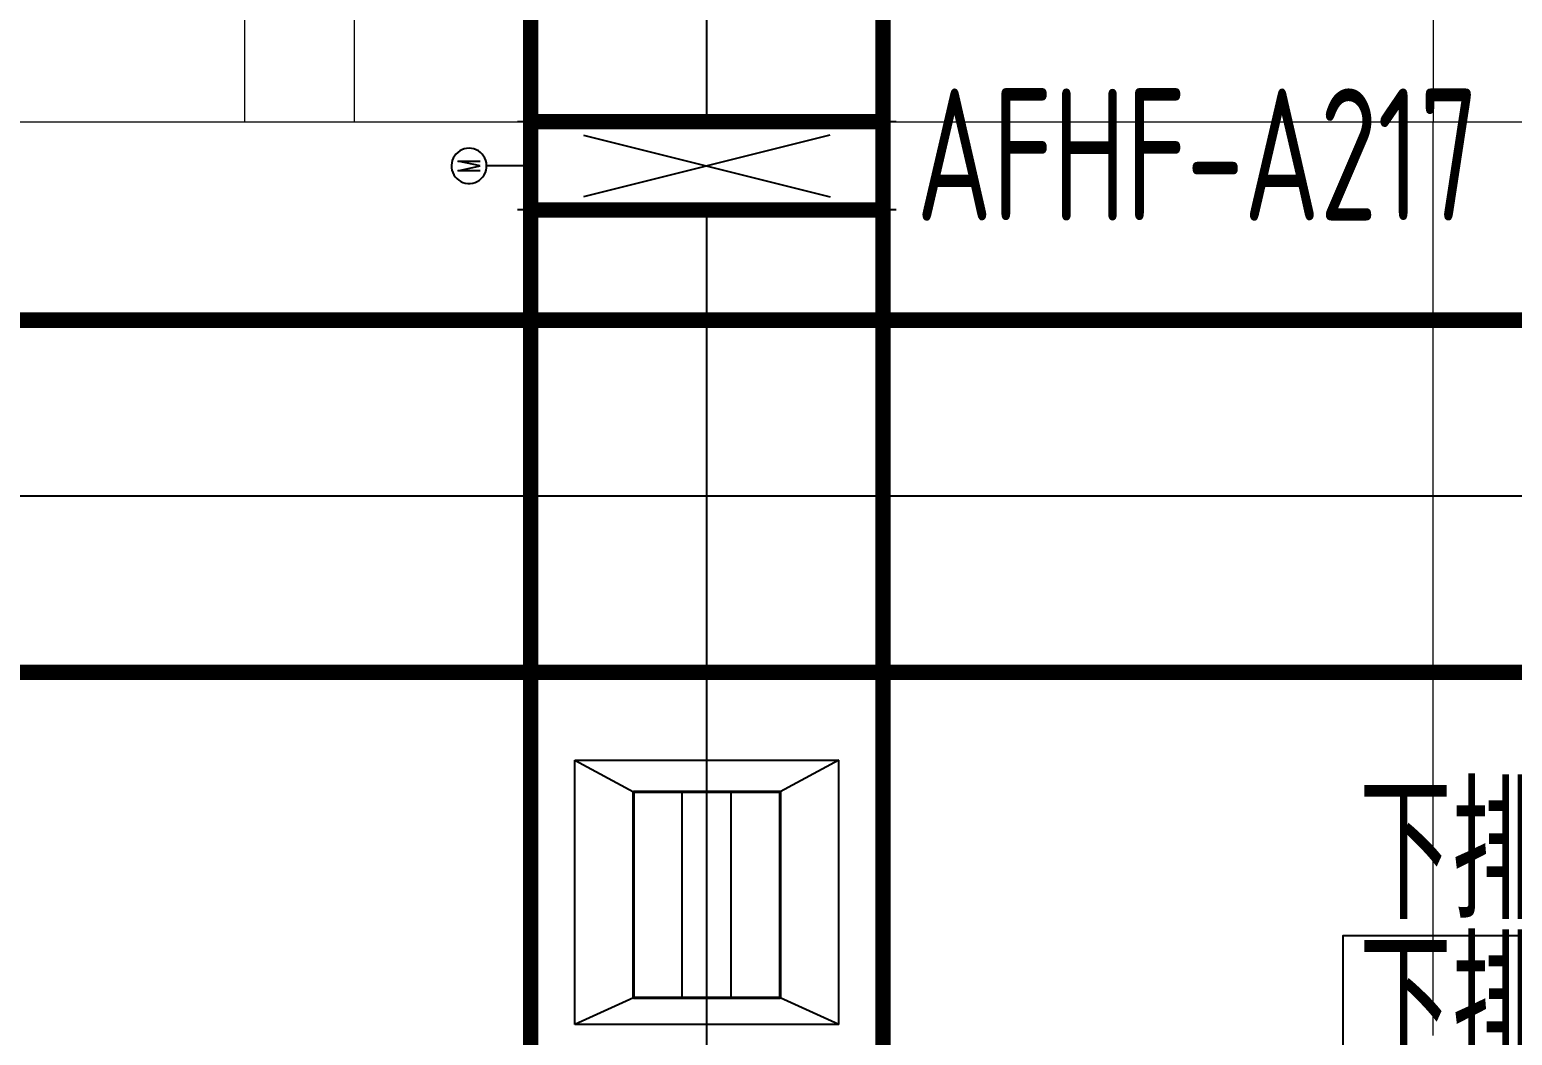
# Model space of a CAD drawing. Extents: x 4 to 13611208, y -605838 to 574722.
# Drawn here: x 13271084 to 13274452, y 189185 to 191469 of the extents above; entities that cross this region are included whole.
import ezdxf

# ---------------------------------------------------------------- set-up
doc = ezdxf.new("R2010")
doc.units = 0
doc.header["$LTSCALE"] = 1000
doc.header["$MEASUREMENT"] = 0
doc.linetypes.add('CENTER2', pattern=[28.575, 19.05, -3.175, 3.175, -3.175])
for name, color, linetype in [('DUCT-K-P中心线', 5, 'CENTER2'), ('DUCT-K-P标注', 7, 'Continuous'), ('DUCT-K-P法兰', 2, 'Continuous'), ('DUCT-K-P管', 191, 'Continuous'), ('DUCT-K-P管端线', 2, 'Continuous'), ('DUCT-K-P阀门', 7, 'Continuous'), ('DUCT-K-S中心线', 5, 'CENTER2'), ('DUCT-K-S管', 40, 'Continuous'), ('DUCT-K-S风口', 7, 'Continuous')]:
    doc.layers.add(name, color=color, linetype=linetype)
doc.layers.add('建筑底图', color=8, linetype='Continuous', lineweight=13)
doc.styles.add('67', font='gbenor.shx', dxfattribs={"width": 0.7, "bigfont": 'hztxt.shx'})
doc.styles.add('du', font='gbenor.shx', dxfattribs={"width": 0.8, "bigfont": 'hztxt.shx'})

# ---------------------------------------------------------------- blocks, each defined once
blk = doc.blocks.new('_FZH')
blk.add_lwpolyline([(-0.5, -0.5), (0.5, -0.5), (0.5, 0.5), (-0.5, 0.5)], close=True)
blk = doc.blocks.new('$风口$00000108')
for p, q in [((-250, 135), (-190, 75)), ((-250, -135), (-250, 135)), ((250, 135), (200, 75)), ((250, 135), (250, -135)), ((200, 25), (-190, 25)), ((200, -25), (-190, -25)), ((-250, -135), (-190, -75)), ((200, -75), (250, -135)), ((250, -135), (-250, -135))]:
    blk.add_line(p, q)
at = {"linetype": 'Continuous'}
blk.add_line((250, 135), (-250, 135), dxfattribs=at)
at = {"lineweight": 40}
for p, q in [((-190, 75), (200, 75)), ((-190, -75), (-190, 75)), ((200, 75), (200, -75)), ((-190, -75), (200, -75))]:
    blk.add_line(p, q, dxfattribs=at)

msp = doc.modelspace()

# ---------------------------------------------------------------- linework, layer by layer
at = {"layer": 'DUCT-K-P中心线'}
for p, q in [((13272622.4, 191259.7), (13272622.4, 194659.1)), ((13272622.4, 189159.5), (13272622.4, 191059.3))]:
    msp.add_line(p, q, dxfattribs=at)
at = {"layer": 'DUCT-K-P标注', "elevation": 4050}
msp.add_lwpolyline([(13274068.2, 188859.5), (13274068.2, 189411.3), (13276559.9, 189411.3)], dxfattribs=at)
at = {"layer": 'DUCT-K-P法兰'}
for p, q in [((13273052.4, 191259.6), (13272192.4, 191259.6)), ((13273052.4, 191059.4), (13272192.4, 191059.4))]:
    msp.add_line(p, q, dxfattribs=at)
at = {"layer": 'DUCT-K-P法兰', "color": 18, "true_color": 0x000000}
for p in [(13272622.4, 191259.7, 3460), (13272622.4, 191259.5, 3460), (13272622.4, 191059.5, 3460), (13272622.4, 191059.3, 3460)]:
    msp.add_point(p, dxfattribs=at)
at = {"layer": 'DUCT-K-P管', "const_width": 35}
for points in [[(13272222.4, 194659.1), (13272222.4, 191259.7)], [(13273022.4, 191259.7), (13273022.4, 194659.1)], [(13272222.4, 191259.7), (13273022.4, 191259.7)], [(13272222.4, 191059.5), (13272222.4, 191259.5)], [(13273022.4, 191259.5), (13273022.4, 191059.5)], [(13273022.4, 191059.3), (13272222.4, 191059.3)], [(13272222.4, 191059.3), (13272222.4, 189159.5)], [(13273022.4, 189159.5), (13273022.4, 191059.3)]]:
    msp.add_lwpolyline(points, dxfattribs=at)
at = {"layer": 'DUCT-K-P管端线'}
for p, q in [((13272222.4, 191259.5), (13273022.4, 191259.5)), ((13272222.4, 191059.5), (13273022.4, 191059.5))]:
    msp.add_line(p, q, dxfattribs=at)
at = {"layer": 'DUCT-K-P阀门'}
for p, q in [((13272902.3, 191229.6), (13272342.4, 191089.4)), ((13272342.4, 191229.5), (13272902.4, 191089.5)), ((13272056.7, 191190.2), (13272052.6, 191186.3)), ((13272061.2, 191193.4), (13272056.7, 191190.2)), ((13272066.1, 191196.1), (13272061.2, 191193.4)), ((13272071.3, 191198), (13272066.1, 191196.1)), ((13272076.8, 191199.1), (13272071.3, 191198)), ((13272082.4, 191199.5), (13272076.8, 191199.1)), ((13272087.9, 191199.1), (13272082.4, 191199.5)), ((13272093.4, 191198), (13272087.9, 191199.1)), ((13272098.6, 191196.1), (13272093.4, 191198)), ((13272103.6, 191193.4), (13272098.6, 191196.1)), ((13272108.1, 191190.2), (13272103.6, 191193.4)), ((13272112.1, 191186.3), (13272108.1, 191190.2)), ((13272043, 191166.5), (13272042.4, 191160.9)), ((13272042.4, 191160.9), (13272042.6, 191155.3)), ((13272042.6, 191155.3), (13272043.6, 191149.8)), ((13272044.3, 191171.9), (13272043, 191166.5)), ((13272046.4, 191177), (13272044.3, 191171.9)), ((13272049.2, 191181.9), (13272046.4, 191177)), ((13272052.6, 191186.3), (13272049.2, 191181.9)), ((13272056.8, 191148.5), (13272107.9, 191159.5)), ((13272107.9, 191159.5), (13272056.9, 191170.5)), ((13272056.9, 191170.5), (13272107.9, 191170.5)), ((13272115.5, 191181.9), (13272112.1, 191186.3)), ((13272118.3, 191177), (13272115.5, 191181.9)), ((13272120.4, 191171.9), (13272118.3, 191177)), ((13272121.8, 191166.5), (13272120.4, 191171.9)), ((13272121.2, 191149.8), (13272122.1, 191155.3)), ((13272122.3, 191160.9), (13272121.8, 191166.5)), ((13272122.1, 191155.3), (13272122.3, 191160.9)), ((13272222.4, 191159.5), (13272122.4, 191159.5)), ((13272043.6, 191149.8), (13272045.3, 191144.5)), ((13272045.3, 191144.5), (13272047.7, 191139.5)), ((13272047.7, 191139.5), (13272050.8, 191134.9)), ((13272050.8, 191134.9), (13272054.6, 191130.7)), ((13272054.6, 191130.7), (13272058.9, 191127.2)), ((13272107.9, 191148.5), (13272056.8, 191148.5)), ((13272058.9, 191127.2), (13272063.6, 191124.2)), ((13272063.6, 191124.2), (13272068.7, 191121.9)), ((13272068.7, 191121.9), (13272074, 191120.4)), ((13272090.7, 191120.4), (13272096, 191121.9)), ((13272096, 191121.9), (13272101.1, 191124.2)), ((13272101.1, 191124.2), (13272105.9, 191127.2)), ((13272105.9, 191127.2), (13272110.2, 191130.7)), ((13272110.2, 191130.7), (13272113.9, 191134.9)), ((13272113.9, 191134.9), (13272117, 191139.5)), ((13272117, 191139.5), (13272119.5, 191144.5)), ((13272119.5, 191144.5), (13272121.2, 191149.8)), ((13272074, 191120.4), (13272079.6, 191119.6)), ((13272079.6, 191119.6), (13272085.2, 191119.6)), ((13272085.2, 191119.6), (13272090.7, 191120.4))]:
    msp.add_line(p, q, dxfattribs=at)
at = {"layer": 'DUCT-K-S中心线'}
msp.add_line((13279866, 190409.1), (13260872.3, 190409.1), dxfattribs=at)
at = {"layer": 'DUCT-K-S管', "const_width": 35}
for points in [[(13279866, 190809.1), (13260872.3, 190809.1)], [(13260872.3, 190009.1), (13279866, 190009.1)]]:
    msp.add_lwpolyline(points, dxfattribs=at)
at = {"layer": '建筑底图', "color": 8}
for p, q in [((13269022.4, 191259.5), (13271572.4, 191259.5)), ((13271822.4, 191259.5), (13274272.4, 191259.5)), ((13274272.4, 189184.5), (13274272.4, 191259.5))]:
    msp.add_line(p, q, dxfattribs=at)

# ---------------------------------------------------------------- block references
at = {"layer": 'DUCT-K-S风口', "xscale": 1.2, "yscale": 2.222222222222222, "rotation": 270}
msp.add_blockref('$风口$00000108', (13272622.4, 189509.5, 3200), dxfattribs=at)
at = {"layer": '建筑底图', "color": 8, "rotation": 270}
for p, xscale, yscale, zscale in [((13271697.4, 191384.5), 249.9999999984866, 249.9999999984866, 249.9999999984866), ((13274397.4, 191384.5), 250, 250, 250)]:
    msp.add_blockref('_FZH', p, dxfattribs=dict(at, xscale=xscale, yscale=yscale, zscale=zscale))

# ---------------------------------------------------------------- texts
at = {"layer": 'DUCT-K-P标注'}
for s, style, width, p in [('AFHF-A217', '67', 0.75, (13273098.5, 191035.4, 8360)), ('下排风管尺寸500*400', 'du', 0.7, (13274104.1, 189448.8, 350)), ('下排风口下缘距地面0.30m', 'du', 0.7, (13274104.1, 189096.4, 350))]:
    msp.add_text(s, height=300, dxfattribs=dict(at, style=style, width=width)).set_placement(p)

doc.saveas('drawing.dxf')
